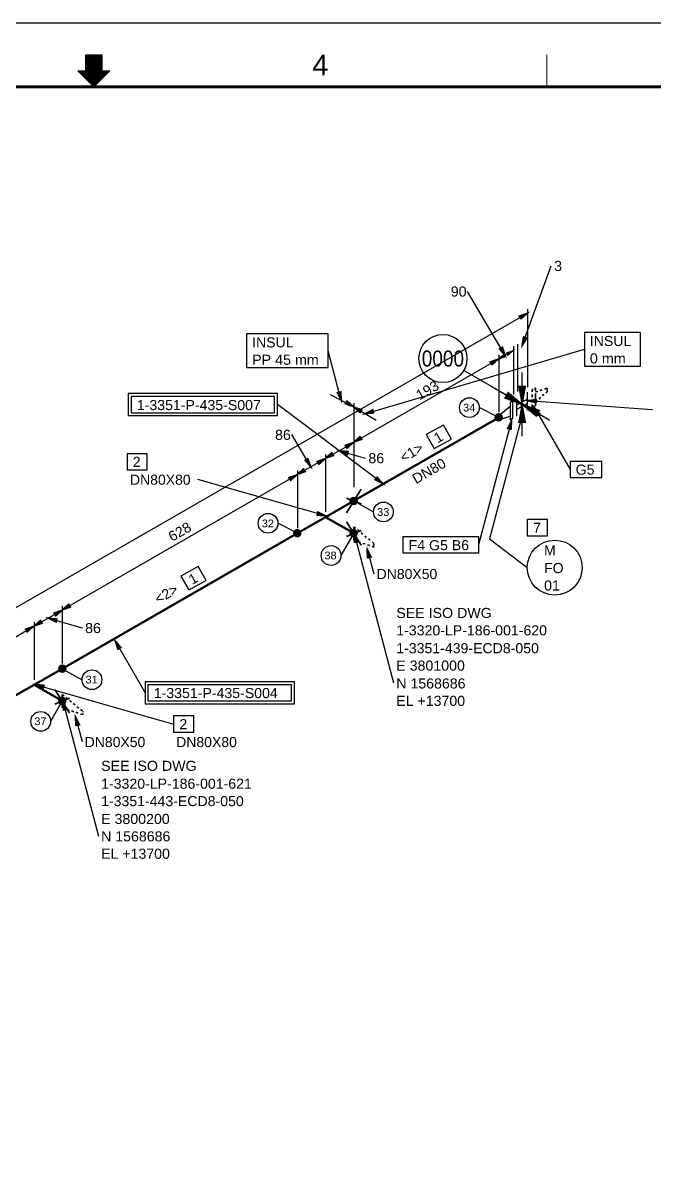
# Model space of a CAD drawing. Header units: inches. Extents: x 0 to 841, y 0 to 594.
# Drawn here: x 415.5 to 553.5, y 344.9 to 594 of the extents above; entities that cross this region are included whole.
import ezdxf
from ezdxf.enums import TextEntityAlignment as Align

# ---------------------------------------------------------------- set-up
doc = ezdxf.new("R2010")
doc.units = ezdxf.units.IN
doc.header["$MEASUREMENT"] = 0
for name, color, linetype in [('AD1', 7, 'Continuous'), ('AD2', 7, 'Continuous'), ('AD3', 7, 'Continuous'), ('BG Border', 7, 'Continuous'), ('DIMLINES', 7, 'Continuous'), ('DIMTEXT', 7, 'Continuous'), ('ISOTEXT', 7, 'Continuous'), ('NODE', 7, 'Continuous'), ('NOZZLES', 7, 'Continuous'), ('PIPE', 7, 'Continuous'), ('SUPP', 7, 'Continuous'), ('WELDS', 7, 'Continuous')]:
    doc.layers.add(name, color=color, linetype=linetype)
doc.styles.add('Arial', font='arial.ttf')

msp = doc.modelspace()

# ---------------------------------------------------------------- hatches: boundary and pattern name
at = {"layer": 'DIMLINES', "linetype": 'Continuous'}
for points in [[(524.36, 529.32), (525.8, 530.6), (523.96, 529.96)], [(519.64, 522.76), (520.92, 521.32), (520.28, 523.16)], [(524.92, 525.4), (524.6, 523.48), (525.64, 525.16)], [(518.04, 519.32), (519.48, 520.6), (517.64, 519.96)], [(520.6, 521.56), (519.48, 520.6), (520.84, 521.08)], [(521.48, 521.4), (522.6, 522.36), (521.24, 521.88)], [(484.2, 513.24), (485.08, 511.48), (485, 513.4)], [(485.96, 510.76), (487.8, 510.12), (486.36, 511.4)], [(489.56, 509.48), (487.72, 510.12), (489.16, 508.84)], [(491.96, 509.48), (490.2, 508.6), (492.12, 508.76)], [(489.16, 503.64), (487.72, 502.36), (489.56, 503)], [(486.36, 501.08), (487.8, 502.36), (485.96, 501.72)], [(477.16, 498.44), (478.44, 497), (477.8, 498.84)], [(480.2, 497.56), (481.64, 498.84), (479.8, 498.2)], [(483, 500.12), (481.56, 498.84), (483.4, 499.48)], [(486.6, 500.36), (484.68, 500.52), (486.44, 499.64)], [(476.84, 496.6), (475.4, 495.32), (477.24, 495.96)], [(474.04, 494.04), (475.48, 495.32), (473.64, 494.68)], [(425.48, 467), (424.04, 465.72), (425.88, 466.36)], [(419.32, 463.48), (417.88, 462.2), (419.72, 462.84)], [(422.92, 463.8), (421, 463.96), (422.76, 463.08)], [(422.68, 464.44), (424.12, 465.72), (422.28, 465.08)], [(416.44, 460.92), (417.88, 462.2), (416.04, 461.56)]]:
    msp.add_hatch(color=2, dxfattribs=at).paths.add_polyline_path(points)
at = {"layer": 'DIMLINES', "linetype": 'ByBlock'}
h = msp.add_hatch(dxfattribs=at)
h.set_pattern_fill('LINE', scale=25.4, style=0)
h.paths.add_polyline_path([(524.36, 529.32), (525.8, 530.6), (523.96, 529.96)])
h = msp.add_hatch(dxfattribs=at)
h.set_pattern_fill('LINE', scale=25.4, style=0)
h.paths.add_polyline_path([(519.64, 522.76), (520.92, 521.32), (520.28, 523.16)])
h = msp.add_hatch(dxfattribs=at)
h.set_pattern_fill('LINE', scale=25.4, style=0)
h.paths.add_polyline_path([(524.92, 525.4), (524.6, 523.48), (525.64, 525.16)])
h = msp.add_hatch(dxfattribs=at)
h.set_pattern_fill('LINE', scale=25.4, style=0)
h.paths.add_polyline_path([(518.04, 519.32), (519.48, 520.6), (517.64, 519.96)])
h = msp.add_hatch(dxfattribs=at)
h.set_pattern_fill('LINE', scale=25.4, style=0)
h.paths.add_polyline_path([(520.6, 521.56), (519.48, 520.6), (520.84, 521.08)])
h = msp.add_hatch(dxfattribs=at)
h.set_pattern_fill('LINE', scale=25.4, style=0)
h.paths.add_polyline_path([(521.48, 521.4), (522.6, 522.36), (521.24, 521.88)])
h = msp.add_hatch(dxfattribs=at)
h.set_pattern_fill('LINE', scale=25.4, style=0)
h.paths.add_polyline_path([(484.2, 513.24), (485.08, 511.48), (485, 513.4)])
h = msp.add_hatch(dxfattribs=at)
h.set_pattern_fill('LINE', scale=25.4, style=0)
h.paths.add_polyline_path([(485.96, 510.76), (487.8, 510.12), (486.36, 511.4)])
h = msp.add_hatch(dxfattribs=at)
h.set_pattern_fill('LINE', scale=25.4, style=0)
h.paths.add_polyline_path([(489.56, 509.48), (487.72, 510.12), (489.16, 508.84)])
h = msp.add_hatch(dxfattribs=at)
h.set_pattern_fill('LINE', scale=25.4, style=0)
h.paths.add_polyline_path([(491.96, 509.48), (490.2, 508.6), (492.12, 508.76)])
h = msp.add_hatch(dxfattribs=at)
h.set_pattern_fill('LINE', scale=25.4, style=0)
h.paths.add_polyline_path([(489.16, 503.64), (487.72, 502.36), (489.56, 503)])
h = msp.add_hatch(dxfattribs=at)
h.set_pattern_fill('LINE', scale=25.4, style=0)
h.paths.add_polyline_path([(486.36, 501.08), (487.8, 502.36), (485.96, 501.72)])
h = msp.add_hatch(dxfattribs=at)
h.set_pattern_fill('LINE', scale=25.4, style=0)
h.paths.add_polyline_path([(477.16, 498.44), (478.44, 497), (477.8, 498.84)])
h = msp.add_hatch(dxfattribs=at)
h.set_pattern_fill('LINE', scale=25.4, style=0)
h.paths.add_polyline_path([(480.2, 497.56), (481.64, 498.84), (479.8, 498.2)])
h = msp.add_hatch(dxfattribs=at)
h.set_pattern_fill('LINE', scale=25.4, style=0)
h.paths.add_polyline_path([(483, 500.12), (481.56, 498.84), (483.4, 499.48)])
h = msp.add_hatch(dxfattribs=at)
h.set_pattern_fill('LINE', scale=25.4, style=0)
h.paths.add_polyline_path([(486.6, 500.36), (484.68, 500.52), (486.44, 499.64)])
h = msp.add_hatch(dxfattribs=at)
h.set_pattern_fill('LINE', scale=25.4, style=0)
h.paths.add_polyline_path([(476.84, 496.6), (475.4, 495.32), (477.24, 495.96)])
h = msp.add_hatch(dxfattribs=at)
h.set_pattern_fill('LINE', scale=25.4, style=0)
h.paths.add_polyline_path([(474.04, 494.04), (475.48, 495.32), (473.64, 494.68)])
h = msp.add_hatch(dxfattribs=at)
h.set_pattern_fill('LINE', scale=25.4, style=0)
h.paths.add_polyline_path([(425.48, 467), (424.04, 465.72), (425.88, 466.36)])
h = msp.add_hatch(dxfattribs=at)
h.set_pattern_fill('LINE', scale=25.4, style=0)
h.paths.add_polyline_path([(419.32, 463.48), (417.88, 462.2), (419.72, 462.84)])
h = msp.add_hatch(dxfattribs=at)
h.set_pattern_fill('LINE', scale=25.4, style=0)
h.paths.add_polyline_path([(422.92, 463.8), (421, 463.96), (422.76, 463.08)])
h = msp.add_hatch(dxfattribs=at)
h.set_pattern_fill('LINE', scale=25.4, style=0)
h.paths.add_polyline_path([(422.68, 464.44), (424.12, 465.72), (422.28, 465.08)])
h = msp.add_hatch(dxfattribs=at)
h.set_pattern_fill('LINE', scale=25.4, style=0)
h.paths.add_polyline_path([(416.44, 460.92), (417.88, 462.2), (416.04, 461.56)])
at = {"layer": 'ISOTEXT', "linetype": 'Continuous'}
for points in [[(527.64, 511.72), (525.72, 511.48), (527.64, 511)], [(524.6, 506.6), (524.68, 508.52), (523.8, 506.76)], [(528.52, 508.6), (527.24, 510.04), (527.88, 508.2)], [(522.2, 505.24), (522.28, 507.16), (521.4, 505.4)], [(492.44, 494.2), (494.2, 493.32), (492.92, 494.76)], [(479.8, 486.44), (481.72, 486.28), (479.96, 487.16)], [(488.76, 480.68), (487.88, 482.44), (487.96, 480.52)], [(491.64, 477.32), (490.76, 479.08), (490.84, 477.16)], [(436.92, 457.56), (435.64, 459), (436.28, 457.16)], [(420.12, 449.32), (418.2, 449.48), (419.96, 448.6)], [(425.08, 444.04), (424.2, 445.8), (424.36, 443.88)], [(427.88, 440.68), (427, 442.44), (427.08, 440.52)]]:
    msp.add_hatch(color=2, dxfattribs=at).paths.add_polyline_path(points)
at = {"layer": 'ISOTEXT', "linetype": 'ByBlock'}
h = msp.add_hatch(dxfattribs=at)
h.set_pattern_fill('LINE', scale=25.4, style=0)
h.paths.add_polyline_path([(527.64, 511.72), (525.72, 511.48), (527.64, 511)])
h = msp.add_hatch(dxfattribs=at)
h.set_pattern_fill('LINE', scale=25.4, style=0)
h.paths.add_polyline_path([(524.6, 506.6), (524.68, 508.52), (523.8, 506.76)])
h = msp.add_hatch(dxfattribs=at)
h.set_pattern_fill('LINE', scale=25.4, style=0)
h.paths.add_polyline_path([(528.52, 508.6), (527.24, 510.04), (527.88, 508.2)])
h = msp.add_hatch(dxfattribs=at)
h.set_pattern_fill('LINE', scale=25.4, style=0)
h.paths.add_polyline_path([(522.2, 505.24), (522.28, 507.16), (521.4, 505.4)])
h = msp.add_hatch(dxfattribs=at)
h.set_pattern_fill('LINE', scale=25.4, style=0)
h.paths.add_polyline_path([(492.44, 494.2), (494.2, 493.32), (492.92, 494.76)])
h = msp.add_hatch(dxfattribs=at)
h.set_pattern_fill('LINE', scale=25.4, style=0)
h.paths.add_polyline_path([(479.8, 486.44), (481.72, 486.28), (479.96, 487.16)])
h = msp.add_hatch(dxfattribs=at)
h.set_pattern_fill('LINE', scale=25.4, style=0)
h.paths.add_polyline_path([(488.76, 480.68), (487.88, 482.44), (487.96, 480.52)])
h = msp.add_hatch(dxfattribs=at)
h.set_pattern_fill('LINE', scale=25.4, style=0)
h.paths.add_polyline_path([(491.64, 477.32), (490.76, 479.08), (490.84, 477.16)])
h = msp.add_hatch(dxfattribs=at)
h.set_pattern_fill('LINE', scale=25.4, style=0)
h.paths.add_polyline_path([(436.92, 457.56), (435.64, 459), (436.28, 457.16)])
h = msp.add_hatch(dxfattribs=at)
h.set_pattern_fill('LINE', scale=25.4, style=0)
h.paths.add_polyline_path([(420.12, 449.32), (418.2, 449.48), (419.96, 448.6)])
h = msp.add_hatch(dxfattribs=at)
h.set_pattern_fill('LINE', scale=25.4, style=0)
h.paths.add_polyline_path([(425.08, 444.04), (424.2, 445.8), (424.36, 443.88)])
h = msp.add_hatch(dxfattribs=at)
h.set_pattern_fill('LINE', scale=25.4, style=0)
h.paths.add_polyline_path([(427.88, 440.68), (427, 442.44), (427.08, 440.52)])
at = {"layer": 'NOZZLES', "linetype": 'Continuous'}
h = msp.add_hatch(color=7, dxfattribs=at)
edge = h.paths.add_edge_path()
edge.add_arc((519.48, 507.8), 0.76, 0, 360)
at = {"layer": 'NOZZLES', "linetype": 'ByBlock'}
h = msp.add_hatch(dxfattribs=at)
h.set_pattern_fill('LINE', scale=25.4, style=0)
edge = h.paths.add_edge_path()
edge.add_arc((519.48, 507.8), 0.76, 0, 360)
at = {"layer": 'NOZZLES', "linetype": 'Continuous'}
h = msp.add_hatch(color=7, dxfattribs=at)
edge = h.paths.add_edge_path()
edge.add_arc((487.8, 489.56), 0.76, 0, 360)
at = {"layer": 'NOZZLES', "linetype": 'ByBlock'}
h = msp.add_hatch(dxfattribs=at)
h.set_pattern_fill('LINE', scale=25.4, style=0)
edge = h.paths.add_edge_path()
edge.add_arc((487.8, 489.56), 0.76, 0, 360)
at = {"layer": 'NOZZLES', "linetype": 'Continuous'}
h = msp.add_hatch(color=7, dxfattribs=at)
edge = h.paths.add_edge_path()
edge.add_arc((475.48, 482.52), 0.76, 0, 360)
at = {"layer": 'NOZZLES', "linetype": 'ByBlock'}
h = msp.add_hatch(dxfattribs=at)
h.set_pattern_fill('LINE', scale=25.4, style=0)
edge = h.paths.add_edge_path()
edge.add_arc((475.48, 482.52), 0.76, 0, 360)
at = {"layer": 'NOZZLES', "linetype": 'Continuous'}
h = msp.add_hatch(color=7, dxfattribs=at)
edge = h.paths.add_edge_path()
edge.add_arc((487.8, 482.52), 0.76, 0, 360)
at = {"layer": 'NOZZLES', "linetype": 'ByBlock'}
h = msp.add_hatch(dxfattribs=at)
h.set_pattern_fill('LINE', scale=25.4, style=0)
edge = h.paths.add_edge_path()
edge.add_arc((487.8, 482.52), 0.76, 0, 360)
at = {"layer": 'NOZZLES', "linetype": 'Continuous'}
h = msp.add_hatch(color=7, dxfattribs=at)
edge = h.paths.add_edge_path()
edge.add_arc((424.12, 452.92), 0.76, 0, 360)
at = {"layer": 'NOZZLES', "linetype": 'ByBlock'}
h = msp.add_hatch(dxfattribs=at)
h.set_pattern_fill('LINE', scale=25.4, style=0)
edge = h.paths.add_edge_path()
edge.add_arc((424.12, 452.92), 0.76, 0, 360)
at = {"layer": 'NOZZLES', "linetype": 'Continuous'}
h = msp.add_hatch(color=7, dxfattribs=at)
edge = h.paths.add_edge_path()
edge.add_arc((424.12, 445.88), 0.76, 0, 360)
at = {"layer": 'NOZZLES', "linetype": 'ByBlock'}
h = msp.add_hatch(dxfattribs=at)
h.set_pattern_fill('LINE', scale=25.4, style=0)
edge = h.paths.add_edge_path()
edge.add_arc((424.12, 445.88), 0.76, 0, 360)

# ---------------------------------------------------------------- linework, layer by layer
msp.add_circle((524.6, 510.67), 0.25)
at = {"layer": 'AD1', "color": 2, "linetype": 'Continuous', "lineweight": 30}
for p, q in [((527.24, 510.04), (528.52, 508.6)), ((527.88, 508.2), (527.24, 510.04))]:
    msp.add_line(p, q, dxfattribs=at)
at = {"layer": 'AD2', "color": 2, "linetype": 'Continuous', "lineweight": 30}
msp.add_line((528.52, 508.6), (527.88, 508.2), dxfattribs=at)
at = {"layer": 'AD3', "color": 2, "linetype": 'Continuous', "lineweight": 30}
msp.add_line((527.24, 510.04), (535.08, 496.44), dxfattribs=at)
at = {"layer": 'BG Border', "color": 7, "linetype": 'Continuous', "lineweight": 25}
for p, q in [((0, 594), (841, 594)), ((429.25, 587.02), (432.75, 587.02)), ((429.25, 583.5), (429.25, 587.02)), ((432.75, 587.02), (432.75, 583.5)), ((431, 580), (427.5, 583.5)), ((427.5, 583.5), (429.25, 583.5)), ((434.5, 583.5), (431, 580)), ((432.75, 583.5), (434.5, 583.5))]:
    msp.add_line(p, q, dxfattribs=at)
at = {"layer": 'BG Border', "color": 7, "linetype": 'Continuous', "lineweight": 13}
for p, q in [((429.4, 581.6), (429.4, 587.02)), ((429.6, 581.4), (429.6, 587.02)), ((429.8, 581.2), (429.8, 587.02)), ((430, 581), (430, 587.02)), ((430.2, 580.8), (430.2, 587.02)), ((430.4, 580.6), (430.4, 587.02)), ((430.6, 580.4), (430.6, 587.02)), ((430.8, 580.2), (430.8, 587.02)), ((431, 580), (431, 587.02)), ((431.2, 580.2), (431.2, 587.02)), ((431.4, 580.4), (431.4, 587.02)), ((431.6, 580.6), (431.6, 587.02)), ((431.8, 580.8), (431.8, 587.02)), ((432, 581), (432, 587.02)), ((432.2, 581.2), (432.2, 587.02)), ((432.4, 581.4), (432.4, 587.02)), ((432.6, 581.6), (432.6, 587.02)), ((530, 580), (530, 587.02)), ((427.6, 583.4), (427.6, 583.5)), ((427.8, 583.2), (427.8, 583.5)), ((428, 583), (428, 583.5)), ((428.2, 582.8), (428.2, 583.5)), ((428.4, 582.6), (428.4, 583.5)), ((428.6, 582.4), (428.6, 583.5)), ((428.8, 582.2), (428.8, 583.5)), ((429, 582), (429, 583.5)), ((429.2, 581.8), (429.2, 583.5)), ((432.8, 581.8), (432.8, 583.5)), ((433, 582), (433, 583.5)), ((433.2, 582.2), (433.2, 583.5)), ((433.4, 582.4), (433.4, 583.5)), ((433.6, 582.6), (433.6, 583.5)), ((433.8, 582.8), (433.8, 583.5)), ((434, 583), (434, 583.5)), ((434.2, 583.2), (434.2, 583.5)), ((434.4, 583.4), (434.4, 583.5))]:
    msp.add_line(p, q, dxfattribs=at)
at = {"layer": 'BG Border', "color": 3, "linetype": 'Continuous', "lineweight": 120}
msp.add_line((35, 580), (827, 580), dxfattribs=at)
msp.add_lwpolyline([(827, 580), (35, 580), (35, 14), (827, 14)], close=True, dxfattribs=at)
at = {"layer": 'DIMLINES', "color": 2, "linetype": 'Continuous', "lineweight": 30}
for p, q in [((524.6, 523.48), (530.92, 540.92)), ((520.92, 521.32), (512.68, 535.32)), ((238.52, 365.32), (525.8, 530.6)), ((523.96, 529.96), (525.8, 530.6)), ((525.8, 530.6), (524.36, 529.32)), ((525.8, 531.48), (525.8, 514.44)), ((524.36, 529.32), (523.96, 529.96)), ((482.2, 526.04), (464.36, 526.04)), ((464.36, 526.04), (464.36, 518.68)), ((482.2, 518.68), (482.2, 526.04)), ((550.44, 526.36), (538.2, 526.36)), ((538.2, 526.36), (538.2, 519)), ((550.44, 519), (550.44, 526.36)), ((519.64, 522.76), (520.28, 523.16)), ((520.28, 523.16), (520.92, 521.32)), ((522.68, 523.4), (522.68, 512.84)), ((523.56, 523.8), (523.56, 513.48)), ((524.6, 523.48), (524.92, 525.4)), ((525.64, 525.16), (524.6, 523.48)), ((524.92, 525.4), (525.64, 525.16)), ((485.08, 511.48), (482.2, 522.36)), ((487.72, 502.36), (519.48, 520.6)), ((490.2, 508.6), (538.2, 522.68)), ((517.64, 519.96), (519.48, 520.6)), ((519.48, 520.6), (518.04, 519.32)), ((519.48, 520.6), (522.6, 522.36)), ((519.48, 520.6), (520.6, 521.56)), ((519.48, 521.48), (519.48, 508.92)), ((520.84, 521.08), (519.48, 520.6)), ((520.92, 521.32), (519.64, 522.76)), ((520.6, 521.56), (520.84, 521.08)), ((521.24, 521.88), (522.6, 522.36)), ((521.48, 521.4), (521.24, 521.88)), ((522.6, 522.36), (521.48, 521.4)), ((464.36, 518.68), (482.2, 518.68)), ((518.04, 519.32), (517.64, 519.96)), ((538.2, 519), (550.44, 519)), ((484.2, 513.24), (485, 513.4)), ((485.08, 511.48), (484.2, 513.24)), ((485, 513.4), (485.08, 511.48)), ((482.68, 512.84), (487.8, 510.12)), ((485.96, 510.76), (486.36, 511.4)), ((487.8, 510.12), (485.96, 510.76)), ((486.36, 511.4), (487.8, 510.12)), ((487.8, 510.92), (487.8, 492.6)), ((487.72, 510.12), (489.56, 509.48)), ((489.16, 508.84), (487.72, 510.12)), ((487.72, 510.12), (492.68, 507.24)), ((489.56, 509.48), (489.16, 508.84)), ((490.2, 508.6), (491.96, 509.48)), ((492.12, 508.76), (490.2, 508.6)), ((491.96, 509.48), (492.12, 508.76)), ((478.44, 497), (474.28, 504.04)), ((487.72, 502.36), (489.16, 503.64)), ((489.16, 503.64), (489.56, 503)), ((481.56, 498.84), (487.8, 502.36)), ((485.96, 501.72), (487.8, 502.36)), ((486.36, 501.08), (485.96, 501.72)), ((487.8, 502.36), (486.36, 501.08)), ((489.56, 503), (487.72, 502.36)), ((475.4, 495.32), (481.64, 498.84)), ((477.16, 498.44), (477.8, 498.84)), ((478.44, 497), (477.16, 498.44)), ((477.8, 498.84), (478.44, 497)), ((479.8, 498.2), (481.64, 498.84)), ((480.2, 497.56), (479.8, 498.2)), ((481.64, 498.84), (480.2, 497.56)), ((481.56, 498.84), (483, 500.12)), ((483.4, 499.48), (481.56, 498.84)), ((481.64, 499.72), (481.64, 487.16)), ((483, 500.12), (483.4, 499.48)), ((484.68, 500.52), (486.6, 500.36)), ((486.44, 499.64), (484.68, 500.52)), ((484.68, 500.52), (490.28, 498.92)), ((486.6, 500.36), (486.44, 499.64)), ((475.4, 495.32), (476.84, 496.6)), ((477.24, 495.96), (475.4, 495.32)), ((475.48, 496.2), (475.48, 483.64)), ((476.84, 496.6), (477.24, 495.96)), ((424.04, 465.72), (475.48, 495.32)), ((473.64, 494.68), (475.48, 495.32)), ((474.04, 494.04), (473.64, 494.68)), ((475.48, 495.32), (474.04, 494.04)), ((424.04, 465.72), (425.48, 467)), ((425.88, 466.36), (424.04, 465.72)), ((424.12, 466.6), (424.12, 454.04)), ((425.48, 467), (425.88, 466.36)), ((417.88, 462.2), (424.12, 465.72)), ((417.88, 462.2), (419.32, 463.48)), ((419.32, 463.48), (419.72, 462.84)), ((421, 463.96), (422.92, 463.8)), ((422.76, 463.08), (421, 463.96)), ((421, 463.96), (428.44, 461.88)), ((422.28, 465.08), (424.12, 465.72)), ((422.68, 464.44), (422.28, 465.08)), ((424.12, 465.72), (422.68, 464.44)), ((422.92, 463.8), (422.76, 463.08)), ((411.72, 458.6), (417.88, 462.2)), ((416.04, 461.56), (417.88, 462.2)), ((416.44, 460.92), (416.04, 461.56)), ((417.88, 462.2), (416.44, 460.92)), ((419.72, 462.84), (417.88, 462.2)), ((417.96, 463.08), (417.96, 450.52))]:
    msp.add_line(p, q, dxfattribs=at)
at = {"layer": 'DIMLINES', "color": 2, "linetype": 'Continuous', "lineweight": 30, "const_width": 0.3}
for points in [[(524.36, 529.32), (525.8, 530.6), (523.96, 529.96)], [(524.92, 525.4), (524.6, 523.48), (525.64, 525.16)], [(519.64, 522.76), (520.92, 521.32), (520.28, 523.16)], [(518.04, 519.32), (519.48, 520.6), (517.64, 519.96)], [(520.6, 521.56), (519.48, 520.6), (520.84, 521.08)], [(521.48, 521.4), (522.6, 522.36), (521.24, 521.88)], [(484.2, 513.24), (485.08, 511.48), (485, 513.4)], [(485.96, 510.76), (487.8, 510.12), (486.36, 511.4)], [(489.56, 509.48), (487.72, 510.12), (489.16, 508.84)], [(491.96, 509.48), (490.2, 508.6), (492.12, 508.76)], [(489.16, 503.64), (487.72, 502.36), (489.56, 503)], [(486.6, 500.36), (484.68, 500.52), (486.44, 499.64)], [(486.36, 501.08), (487.8, 502.36), (485.96, 501.72)], [(477.16, 498.44), (478.44, 497), (477.8, 498.84)], [(480.2, 497.56), (481.64, 498.84), (479.8, 498.2)], [(483, 500.12), (481.56, 498.84), (483.4, 499.48)], [(474.04, 494.04), (475.48, 495.32), (473.64, 494.68)], [(476.84, 496.6), (475.4, 495.32), (477.24, 495.96)], [(422.68, 464.44), (424.12, 465.72), (422.28, 465.08)], [(425.48, 467), (424.04, 465.72), (425.88, 466.36)], [(419.32, 463.48), (417.88, 462.2), (419.72, 462.84)], [(422.92, 463.8), (421, 463.96), (422.76, 463.08)], [(416.44, 460.92), (417.88, 462.2), (416.04, 461.56)]]:
    msp.add_lwpolyline(points, close=True, dxfattribs=at)
at = {"layer": 'ISOTEXT', "color": 2, "linetype": 'Continuous', "lineweight": 30}
for p, q in [((471.16, 513), (438.52, 513)), ((438.52, 513), (438.52, 508.2)), ((470.52, 512.36), (439.16, 512.36)), ((439.16, 512.36), (439.16, 508.84)), ((470.52, 508.84), (470.52, 512.36)), ((471.16, 508.2), (471.16, 513)), ((525.72, 511.48), (527.64, 511.72)), ((525.72, 511.48), (553.08, 509.56)), ((527.64, 511), (525.72, 511.48)), ((527.64, 511.72), (527.64, 511)), ((438.52, 508.2), (471.16, 508.2)), ((439.16, 508.84), (470.52, 508.84)), ((494.2, 493.32), (471.16, 510.6)), ((519.48, 507.8), (515.24, 509.96)), ((524.68, 508.52), (517.48, 481.32)), ((523.8, 506.76), (524.68, 508.52)), ((524.68, 508.52), (524.6, 506.6)), ((507.4, 506.12), (503.64, 504.04)), ((509.16, 503.08), (507.4, 506.12)), ((522.28, 507.16), (515.08, 479.96)), ((521.4, 505.4), (522.28, 507.16)), ((522.28, 507.16), (522.2, 505.24)), ((524.6, 506.6), (523.8, 506.76)), ((503.64, 504.04), (505.4, 501)), ((522.2, 505.24), (521.4, 505.4)), ((505.4, 501), (509.16, 503.08)), ((442.68, 499.88), (438.28, 499.88)), ((438.28, 499.88), (438.28, 496.36)), ((442.68, 496.36), (442.68, 499.88)), ((542.04, 498.2), (535.08, 498.2)), ((535.08, 498.2), (535.08, 494.68)), ((542.04, 494.68), (542.04, 498.2)), ((438.28, 496.36), (442.68, 496.36)), ((481.72, 486.28), (453.72, 494.28)), ((492.44, 494.2), (492.92, 494.76)), ((494.2, 493.32), (492.44, 494.2)), ((492.92, 494.76), (494.2, 493.32)), ((535.08, 494.68), (542.04, 494.68)), ((487.8, 489.56), (492.12, 487.16)), ((479.8, 486.44), (479.96, 487.16)), ((481.72, 486.28), (479.8, 486.44)), ((479.96, 487.16), (481.72, 486.28)), ((475.48, 482.52), (471.24, 484.68)), ((530.12, 485.48), (525.72, 485.48)), ((525.72, 485.48), (525.72, 481.96)), ((530.12, 481.96), (530.12, 485.48)), ((487.8, 482.52), (485, 477.64)), ((487.88, 482.44), (496.52, 449.8)), ((487.88, 482.44), (488.76, 480.68)), ((487.96, 480.52), (487.88, 482.44)), ((515.16, 481.72), (498.52, 481.72)), ((498.52, 481.72), (498.52, 478.2)), ((515.16, 478.2), (515.16, 481.72)), ((517.48, 481.32), (525.72, 475)), ((525.72, 481.96), (530.12, 481.96)), ((488.76, 480.68), (487.96, 480.52)), ((490.76, 479.08), (492.2, 473.64)), ((490.76, 479.08), (491.64, 477.32)), ((490.84, 477.16), (490.76, 479.08)), ((491.64, 477.32), (490.84, 477.16)), ((498.52, 478.2), (515.16, 478.2)), ((453.8, 475.24), (450.04, 473.16)), ((455.56, 472.2), (453.8, 475.24)), ((450.04, 473.16), (451.8, 470.12)), ((451.8, 470.12), (455.56, 472.2)), ((435.64, 459), (442.2, 447.64)), ((435.64, 459), (436.92, 457.56)), ((436.28, 457.16), (435.64, 459)), ((436.92, 457.56), (436.28, 457.16)), ((424.12, 452.92), (428.44, 450.52)), ((418.2, 449.48), (448.44, 440.84)), ((418.2, 449.48), (420.12, 449.32)), ((419.96, 448.6), (418.2, 449.48)), ((420.12, 449.32), (419.96, 448.6)), ((474.84, 450.04), (442.2, 450.04)), ((442.2, 450.04), (442.2, 445.24)), ((474.2, 449.4), (442.84, 449.4)), ((442.84, 449.4), (442.84, 445.88)), ((474.2, 445.88), (474.2, 449.4)), ((474.84, 445.24), (474.84, 450.04)), ((424.12, 445.88), (421.56, 441.4)), ((442.84, 445.88), (474.2, 445.88)), ((424.2, 445.8), (432.04, 416.36)), ((424.2, 445.8), (425.08, 444.04)), ((424.36, 443.88), (424.2, 445.8)), ((425.08, 444.04), (424.36, 443.88)), ((442.2, 445.24), (474.84, 445.24)), ((427, 442.44), (428.44, 437)), ((427, 442.44), (427.88, 440.68)), ((427.08, 440.52), (427, 442.44)), ((452.84, 442.6), (448.44, 442.6)), ((448.44, 442.6), (448.44, 439.08)), ((452.84, 439.08), (452.84, 442.6)), ((427.88, 440.68), (427.08, 440.52)), ((448.44, 439.08), (452.84, 439.08))]:
    msp.add_line(p, q, dxfattribs=at)
at = {"layer": 'ISOTEXT', "color": 2, "linetype": 'Continuous', "lineweight": 30, "const_width": 0.3}
for points in [[(527.64, 511.72), (525.72, 511.48), (527.64, 511)], [(528.52, 508.6), (527.24, 510.04), (527.88, 508.2)], [(524.6, 506.6), (524.68, 508.52), (523.8, 506.76)], [(522.2, 505.24), (522.28, 507.16), (521.4, 505.4)], [(492.44, 494.2), (494.2, 493.32), (492.92, 494.76)], [(479.8, 486.44), (481.72, 486.28), (479.96, 487.16)], [(488.76, 480.68), (487.88, 482.44), (487.96, 480.52)], [(491.64, 477.32), (490.76, 479.08), (490.84, 477.16)], [(436.92, 457.56), (435.64, 459), (436.28, 457.16)], [(420.12, 449.32), (418.2, 449.48), (419.96, 448.6)], [(425.08, 444.04), (424.2, 445.8), (424.36, 443.88)], [(427.88, 440.68), (427, 442.44), (427.08, 440.52)]]:
    msp.add_lwpolyline(points, close=True, dxfattribs=at)
at = {"layer": 'ISOTEXT', "color": 2, "linetype": 'Continuous', "lineweight": 30}
for centre, radius in [((513.08, 509.96), 2.16), ((494.28, 487.16), 2.16), ((469.08, 484.68), 2.16), ((531.72, 475), 6), ((482.84, 477.64), 2.16), ((430.6, 450.52), 2.16), ((419.4, 441.4), 2.16)]:
    msp.add_circle(centre, radius, dxfattribs=at)
at = {"layer": 'NODE', "color": 7}
msp.add_line((524.6, 510.67), (511.83, 518.05), dxfattribs=at)
at = {"layer": 'NODE', "color": 6}
msp.add_circle((507.28, 520.67), 5.25, dxfattribs=at)
at = {"layer": 'NOZZLES', "color": 7, "linetype": 'Continuous', "lineweight": 25}
for p, q in [((525.8, 510.9), (525.8, 513.3)), ((522.6, 511.5), (522, 511.1)), ((522, 511.1), (522, 507.3)), ((522.6, 509.6), (522.6, 511.5)), ((523.4, 511.9), (523.4, 508.1)), ((525.8, 511.8), (523.4, 510.5)), ((523.4, 509.5), (525.8, 510.9)), ((525.8, 511.4), (525.8, 511.8)), ((525.8, 509.4), (525.8, 511.4)), ((522, 510.2), (519.4, 508.1)), ((522.6, 507.7), (522.6, 509.6)), ((523.4, 510.5), (523.4, 509.5)), ((519.4, 508.1), (519.4, 507.3)), ((519.4, 507.3), (522, 508.1)), ((522, 507.3), (522.6, 507.7))]:
    msp.add_line(p, q, dxfattribs=at)
at = {"layer": 'NOZZLES', "color": 7, "linetype": 'Continuous', "lineweight": 35}
for centre in [(519.48, 507.8), (487.8, 489.56), (475.48, 482.52), (487.8, 482.52), (424.12, 452.92), (424.12, 445.88)]:
    msp.add_circle(centre, 0.76, dxfattribs=at)
at = {"layer": 'PIPE', "color": 7, "linetype": 'Continuous', "lineweight": 35}
for p, q in [((527, 514), (526.8, 513.8)), ((526.8, 513.8), (526.8, 513.4)), ((527.5, 514.2), (527.3, 514.2)), ((527.5, 513.6), (527.5, 514.2)), ((527.5, 513.4), (528, 513.5)), ((528.5, 513.7), (529, 513.8)), ((529.5, 514), (530.1, 514.2)), ((530.1, 513.4), (529.8, 513.1)), ((530.1, 514.2), (530.1, 514)), ((530.1, 513.8), (530.1, 513.4)), ((526.8, 512.8), (526.8, 512.2)), ((526.8, 511.7), (526.8, 511.1)), ((527.5, 512.3), (527.5, 513)), ((527.5, 511.7), (527.5, 512.3)), ((527.5, 510.4), (527.5, 511)), ((527.9, 511.6), (527.6, 511.3)), ((528.6, 512.2), (528.3, 511.8)), ((529.4, 512.8), (529, 512.6)), ((526.8, 510.6), (526.8, 510)), ((526.8, 510), (527, 510.1)), ((527.3, 510.2), (527.5, 510.4)), ((487.8, 483.4), (487.8, 483.9)), ((487.8, 483.9), (488.2, 483.6)), ((488.6, 483.3), (489, 483)), ((487.8, 482.5), (487.8, 483)), ((487.8, 482), (487.8, 482.5)), ((487.8, 481), (487.8, 481.5)), ((488.3, 480.8), (487.8, 481)), ((489.4, 482.6), (489.8, 482.3)), ((490.2, 481.9), (490.6, 481.6)), ((491, 481.3), (491.4, 481)), ((489.3, 480.5), (488.8, 480.6)), ((490.3, 480.2), (489.8, 480.3)), ((491.3, 479.8), (490.8, 480)), ((491.8, 480.6), (492.2, 480.3)), ((492.2, 479.5), (491.8, 479.7)), ((492.2, 480.2), (492.2, 480)), ((492.2, 479.8), (492.2, 479.5)), ((424.1, 446.8), (424.1, 447.3)), ((424.1, 447.3), (424.5, 447)), ((424.1, 445.8), (424.1, 446.3)), ((424.9, 446.6), (425.3, 446.3)), ((425.7, 446), (426.1, 445.7)), ((424.1, 445.4), (424.1, 445.8)), ((424.1, 444.4), (424.1, 444.9)), ((424.6, 444.2), (424.2, 444.3)), ((425.6, 443.8), (425.1, 444)), ((426.6, 443.5), (426.1, 443.7)), ((426.5, 445.3), (426.9, 445)), ((427.6, 443.2), (427.1, 443.4)), ((427.3, 444.6), (427.7, 444.3)), ((428.1, 444), (428.5, 443.7)), ((428.6, 443.6), (428.6, 443.4)), ((428.6, 442.9), (428.1, 443)), ((428.6, 443.1), (428.6, 442.9))]:
    msp.add_line(p, q, dxfattribs=at)
at = {"layer": 'PIPE', "color": 7, "linetype": 'Continuous', "lineweight": 50}
for p, q in [((519.5, 507.8), (487.8, 489.6)), ((487.8, 489.6), (481.6, 486)), ((481.6, 486), (475.5, 482.5)), ((481.6, 486), (487.8, 482.5)), ((475.5, 482.5), (424.1, 452.9)), ((424.1, 452.9), (418, 449.4)), ((418, 449.4), (411.8, 445.9)), ((418, 449.4), (424.1, 445.9))]:
    msp.add_line(p, q, dxfattribs=at)
at = {"layer": 'SUPP', "color": 4, "const_width": 0.3}
for points in [[(524.6, 510.92), (524.6, 517.67)], [(524.38, 510.8), (518.54, 514.17)], [(524.82, 510.55), (530.66, 507.17)], [(524.6, 510.42), (524.6, 503.67)]]:
    msp.add_lwpolyline(points, dxfattribs=at)
for points in [[(524.6, 510.67), (521.54, 513.25), (520.84, 512.04), (524.6, 510.67)], [(524.15, 510.94), (521.7, 513), (521.14, 512.03), (524.15, 510.94)], [(524.6, 510.67), (525.3, 514.61), (523.9, 514.61), (524.6, 510.67)], [(524.6, 511.2), (525.16, 514.35), (524.04, 514.35), (524.6, 511.2)], [(524.6, 511.73), (525.02, 514.09), (524.18, 514.09), (524.6, 511.73)], [(524.6, 512.25), (524.88, 513.83), (524.32, 513.83), (524.6, 512.25)], [(524.6, 512.78), (524.74, 513.56), (524.46, 513.56), (524.6, 512.78)], [(523.69, 511.2), (521.85, 512.75), (521.43, 512.02), (523.69, 511.2)], [(523.24, 511.46), (522.01, 512.49), (521.73, 512.01), (523.24, 511.46)], [(522.78, 511.73), (522.17, 512.24), (522.03, 512), (522.78, 511.73)], [(524.6, 510.67), (523.9, 506.74), (525.3, 506.74), (524.6, 510.67)], [(524.6, 510.67), (527.66, 508.1), (528.36, 509.31), (524.6, 510.67)], [(524.6, 510.15), (524.04, 507), (525.16, 507), (524.6, 510.15)], [(525.05, 510.41), (527.5, 508.35), (528.06, 509.32), (525.05, 510.41)], [(524.6, 509.62), (524.18, 507.26), (525.02, 507.26), (524.6, 509.62)], [(524.6, 509.1), (524.32, 507.52), (524.88, 507.52), (524.6, 509.1)], [(524.6, 508.57), (524.46, 507.79), (524.74, 507.79), (524.6, 508.57)], [(525.51, 510.15), (527.35, 508.6), (527.77, 509.33), (525.51, 510.15)], [(525.96, 509.89), (527.19, 508.86), (527.47, 509.34), (525.96, 509.89)], [(526.42, 509.62), (527.03, 509.11), (527.17, 509.35), (526.42, 509.62)]]:
    msp.add_lwpolyline(points, close=True, dxfattribs=at)
at = {"layer": 'WELDS', "color": 7, "linetype": 'Continuous', "lineweight": 35}
for p, q in [((489.4, 492.1), (486.2, 487)), ((489.4, 488.9), (486.2, 490.2)), ((486.2, 485), (489.4, 479.9)), ((486.2, 481.8), (489.4, 483.1)), ((422.5, 448.4), (425.7, 443.3)), ((422.5, 445.2), (425.7, 446.5))]:
    msp.add_line(p, q, dxfattribs=at)
for centre in [(519.48, 507.8), (487.8, 489.56), (475.48, 482.52), (487.8, 482.52), (424.12, 452.92), (424.12, 445.88)]:
    msp.add_circle(centre, 0.76, dxfattribs=at)

# ---------------------------------------------------------------- texts
at = {"layer": 'BG Border', "color": 3, "style": 'Arial', "width": 1.008516}
msp.add_text('4', height=4.5, dxfattribs=at).set_placement((480.5, 587.02), align=Align.TOP_CENTER)
at = {"layer": 'DIMLINES', "color": 2, "style": 'Arial'}
for s, width, p in [('INSUL', 0.999439, (539.4, 523.4)), ('INSUL', 0.999439, (465.6, 523.1)), ('PP 45 mm', 1.014226, (465.6, 519.3)), ('0 mm', 1.021552, (539.4, 519.6))]:
    msp.add_text(s, height=2.2, dxfattribs=dict(at, width=width)).set_placement(p)
at = {"layer": 'DIMTEXT', "color": 2, "style": 'Arial', "width": 1.008516}
for s, p in [('3', (531.6, 539.8)), ('90', (509, 534.2)), ('86', (470.6, 502.9)), ('86', (491, 497.8)), ('86', (429.1, 460.7))]:
    msp.add_text(s, height=2.2, dxfattribs=at).set_placement(p)
for s, p in [('193', (502.2, 511.5)), ('628', (448.1, 480.6))]:
    msp.add_text(s, height=2.2, rotation=30, dxfattribs=at).set_placement(p)
at = {"layer": 'ISOTEXT', "color": 2, "style": 'Arial'}
for s, height, width, p in [('1-3351-P-435-S007', 2.2, 1.003781, (440.4, 509.4)), ('34', 1.7, 1.008516, (511.7, 509.1)), ('2', 2.2, 1.008516, (439.5, 497)), ('G5', 2.2, 1.004063, (536.3, 495.3)), ('DN80X80', 2.2, 0.995164, (438.9, 493.1)), ('33', 1.7, 1.008516, (492.9, 486.3)), ('32', 1.7, 1.008516, (467.7, 483.8)), ('7', 2.2, 1.008516, (527, 482.6)), ('F4 G5 B6', 2.2, 1.004352, (499.8, 478.8)), ('38', 1.7, 1.008516, (481.4, 476.8)), ('M', 2.2, 0.990691, (529.4, 477.7)), ('FO', 2.2, 0.997825, (529.4, 473.8)), ('DN80X50', 2.2, 0.995164, (492.8, 472.5)), ('01', 2.2, 1.008516, (529.4, 470)), ('SEE ISO DWG', 2.2, 1.00983, (497.1, 464)), ('1-3320-LP-186-001-620', 2.2, 1.004063, (497.1, 460.2)), ('1-3351-439-ECD8-050', 2.2, 1.00235, (497.1, 456.3)), ('E 3801000', 2.2, 1.007902, (497.1, 452.5)), ('31', 1.7, 1.008516, (429.2, 449.7)), ('1-3351-P-435-S004', 2.2, 1.003781, (444.1, 446.5)), ('N 1568686', 2.2, 1.006087, (497.1, 448.6)), ('EL +13700', 2.2, 1.005315, (497.1, 444.8)), ('37', 1.7, 1.008516, (418, 440.6)), ('2', 2.2, 1.008516, (449.7, 439.7)), ('DN80X50', 2.2, 0.995164, (429, 435.8)), ('DN80X80', 2.2, 0.995164, (449, 435.8)), ('SEE ISO DWG', 2.2, 1.00983, (432.6, 430.6)), ('1-3320-LP-186-001-621', 2.2, 1.004063, (432.6, 426.7)), ('1-3351-443-ECD8-050', 2.2, 1.00235, (432.6, 422.9)), ('E 3800200', 2.2, 1.007902, (432.6, 419)), ('N 1568686', 2.2, 1.006087, (432.6, 415.2)), ('EL +13700', 2.2, 1.005315, (432.6, 411.4))]:
    msp.add_text(s, height=height, dxfattribs=dict(at, width=width)).set_placement(p)
for s, width, p in [('1', 1.008516, (506.1, 502.1)), ('<1>', 0.993892, (498.7, 497.9)), ('DN80', 0.99922, (501.4, 493.2)), ('1', 1.008516, (452.5, 471.2)), ('<2>', 0.993892, (445.1, 467))]:
    msp.add_text(s, height=2.2, rotation=30, dxfattribs=dict(at, width=width)).set_placement(p)
at = {"layer": 'NODE', "color": 6, "style": 'ARIAL', "width": 0.85}
msp.add_text('0000', height=3.5, dxfattribs=at).set_placement((507.28, 520.67), align=Align.MIDDLE)

doc.saveas('drawing.dxf')
